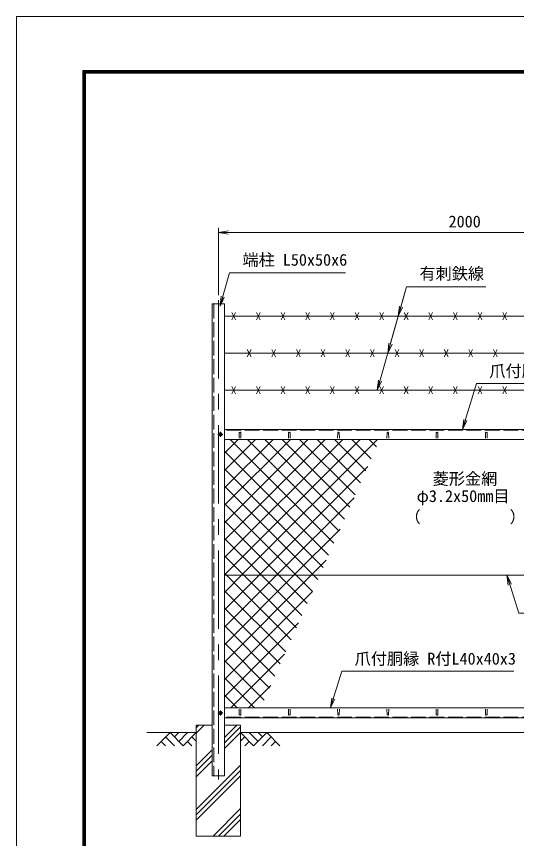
# Model space of a CAD drawing. Units: millimetres, scale not verified. Extents: x -4200 to 4200, y -2970 to 2970.
# Drawn here: x -4200 to -2169, y -366 to 2970 of the extents above; entities that cross this region are included whole.
import ezdxf
from ezdxf.enums import TextEntityAlignment as Align

# ---------------------------------------------------------------- set-up
doc = ezdxf.new("R2010")
doc.units = ezdxf.units.MM
doc.header["$LTSCALE"] = 10
doc.linetypes.add('DASHED', pattern=[7.5, 6, -1.5])
doc.linetypes.add('USER1', pattern=[50.8, 31.75, -6.35, 6.35, -6.35])
for name, color, linetype, lineweight in [('0-0_D-STR1', 1, 'Continuous', 18), ('0-1_D-BMK', 2, 'USER1', 13), ('0-2_D-STR-DIM', 7, 'Continuous', 13), ('0-3_D-BGD', 7, 'Continuous', 18), ('0-4_D-STR4', 7, 'Continuous', 18), ('0-5_D-DCR-HCH', 7, 'Continuous', 13), ('0-6_D-STR3', 3, 'Continuous', 13), ('0-7_D-STR-TXT', 7, 'Continuous', 13), ('0-8_0', 7, 'Continuous', 18), ('0-A_D-STR2', 7, 'Continuous', 13), ('0-B_D-TTL', 7, 'Continuous', 18)]:
    doc.layers.add(name, color=color, linetype=linetype, lineweight=lineweight)
doc.styles.add('ＭＳ ゴシック', font='')
doc.styles.get('ＭＳ ゴシック').set_extended_font_data('MS Gothic')

# ---------------------------------------------------------------- blocks, each defined once
blk = doc.blocks.new('_Open')
at = {"layer": '0-8_0'}
blk.add_line((-10, 1.667), (0, 0), dxfattribs=at)
blk.add_lwpolyline([(-10, -1.667), (0, 0), (-10, 0)], dxfattribs=at)

msp = doc.modelspace()

# ---------------------------------------------------------------- linework, layer by layer
at = {"layer": '0-0_D-STR1'}
for p, q in [((-3404.97, 1803.92), (-3404.97, -111.08)), ((-3354.97, 1803.92), (-3404.97, 1803.92)), ((-3354.97, -111.08), (-3354.97, 1803.92)), ((-1412.47, 1293.92), (-3354.97, 1293.92)), ((-3294.97, 1280.79), (-3295.72, 1259.29)), ((-3288.97, 1280.79), (-3288.22, 1259.29)), ((-3094.97, 1280.79), (-3095.72, 1259.29)), ((-3088.97, 1280.79), (-3088.22, 1259.29)), ((-2894.97, 1280.79), (-2895.72, 1259.29)), ((-2888.97, 1280.79), (-2888.22, 1259.29)), ((-2694.97, 1280.79), (-2695.72, 1259.29)), ((-2688.97, 1280.79), (-2688.22, 1259.29)), ((-2494.97, 1280.79), (-2495.72, 1259.29)), ((-2488.97, 1280.79), (-2488.22, 1259.29)), ((-2294.97, 1280.79), (-2295.72, 1259.29)), ((-2288.97, 1280.79), (-2288.22, 1259.29)), ((-3354.97, 1253.92), (-1412.47, 1253.92)), ((-3354.97, 163.92), (-1412.47, 163.92)), ((-3294.97, 137.05), (-3295.72, 158.55)), ((-3288.97, 137.05), (-3288.22, 158.55)), ((-3094.97, 137.05), (-3095.72, 158.55)), ((-3088.97, 137.05), (-3088.22, 158.55)), ((-2894.97, 137.05), (-2895.72, 158.55)), ((-2888.97, 137.05), (-2888.22, 158.55)), ((-2694.97, 137.05), (-2695.72, 158.55)), ((-2688.97, 137.05), (-2688.22, 158.55)), ((-2494.97, 137.05), (-2495.72, 158.55)), ((-2488.97, 137.05), (-2488.22, 158.55)), ((-2294.97, 137.05), (-2295.72, 158.55)), ((-2288.97, 137.05), (-2288.22, 158.55)), ((-1412.47, 123.92), (-3354.97, 123.92)), ((-3404.97, -111.08), (-3354.97, -111.08))]:
    msp.add_line(p, q, dxfattribs=at)
at = {"layer": '0-0_D-STR1', "linetype": 'DASHED'}
for p, q in [((-3398.97, 1803.92), (-3398.97, -111.08)), ((-1412.47, 1290.92), (-3354.97, 1290.92)), ((-1412.47, 126.92), (-3354.97, 126.92))]:
    msp.add_line(p, q, dxfattribs=at)
at = {"layer": '0-0_D-STR1'}
for centre, start, end in [((-3291.97, 1279.54), 22.61986, 157.38014), ((-3091.97, 1279.54), 22.61986, 157.38014), ((-2891.97, 1279.54), 22.61986, 157.38014), ((-2691.97, 1279.54), 22.61986, 157.38014), ((-2491.97, 1279.54), 22.61986, 157.38014), ((-2291.97, 1279.54), 22.61986, 157.38014), ((-3291.97, 138.3), 202.61986, 337.38014), ((-3091.97, 138.3), 202.61986, 337.38014), ((-2891.97, 138.3), 202.61986, 337.38014), ((-2691.97, 138.3), 202.61986, 337.38014), ((-2491.97, 138.3), 202.61986, 337.38014), ((-2291.97, 138.3), 202.61986, 337.38014)]:
    msp.add_arc(centre, 3.25, start, end, dxfattribs=at)
at = {"layer": '0-1_D-BMK'}
for p, q in [((-3379.97, 1818.92), (-3379.97, -126.08)), ((-3361.97, 1273.92), (-3381.97, 1273.92)), ((-3371.97, 1283.92), (-3371.97, 1263.92)), ((-3361.97, 143.92), (-3381.97, 143.92)), ((-3371.97, 153.92), (-3371.97, 133.92))]:
    msp.add_line(p, q, dxfattribs=at)
at = {"layer": '0-2_D-STR-DIM'}
for p, q in [((-3379.97, 1838.92), (-3379.97, 2112.7)), ((-3379.97, 2092.7), (-1379.97, 2092.7))]:
    msp.add_line(p, q, dxfattribs=at)
at = {"layer": '0-3_D-BGD'}
for p, q in [((-3469.97, 63.92), (-3669.97, 63.92)), ((-1469.97, 63.92), (-3289.97, 63.92))]:
    msp.add_line(p, q, dxfattribs=at)
at = {"layer": '0-4_D-STR4'}
for p, q in [((-3469.97, 93.92), (-3469.97, -356.08)), ((-3404.97, 93.92), (-3469.97, 93.92)), ((-3289.97, 93.92), (-3354.97, 93.92)), ((-3289.97, 93.92), (-3289.97, -356.08)), ((-3289.97, -356.08), (-3469.97, -356.08))]:
    msp.add_line(p, q, dxfattribs=at)
at = {"layer": '0-5_D-DCR-HCH'}
for p, q in [((-3469.97, 61.68), (-3437.73, 93.92)), ((-3469.97, 83.77), (-3459.83, 93.92)), ((-3354.97, 44.09), (-3305.15, 93.92)), ((-3354.97, 22), (-3289.97, 87)), ((-3576.4, 63.92), (-3629.61, 10.71)), ((-3594.14, 46.18), (-3558.5, 10.71)), ((-3576.4, 63.92), (-3523.19, 10.71)), ((-3558.66, 46.18), (-3540.92, 63.92)), ((-3540.92, 28.44), (-3505.45, 63.92)), ((-3523.19, 10.71), (-3469.97, 63.92)), ((-3487.71, 46.18), (-3469.97, 28.52)), ((-3354.97, -0.1), (-3289.97, 64.9)), ((-3236.76, 10.71), (-3289.97, 63.92)), ((-3272.24, 46.18), (-3289.97, 28.52)), ((-3219.03, 28.44), (-3254.5, 63.92)), ((-3183.55, 63.92), (-3236.76, 10.71)), ((-3201.2, 46.09), (-3219.03, 63.92)), ((-3165.81, 46.18), (-3201.45, 10.71)), ((-3183.55, 63.92), (-3130.34, 10.71)), ((-3611.87, 28.44), (-3594.05, 10.71)), ((-3505.45, 28.44), (-3487.63, 10.71)), ((-3254.5, 28.44), (-3272.32, 10.71)), ((-3148.08, 28.44), (-3165.89, 10.71)), ((-3469.97, -70.91), (-3404.97, -5.91)), ((-3469.97, -93), (-3404.97, -28)), ((-3469.97, -115.1), (-3404.97, -50.1)), ((-3469.97, -247.68), (-3289.97, -67.68)), ((-3469.97, -269.78), (-3289.97, -89.78)), ((-3469.97, -291.88), (-3289.97, -111.88)), ((-3401.6, -356.08), (-3289.97, -244.46)), ((-3379.5, -356.08), (-3289.97, -266.56)), ((-3357.4, -356.08), (-3289.97, -288.65))]:
    msp.add_line(p, q, dxfattribs=at)
at = {"layer": '0-6_D-STR3'}
for p, q in [((-3324.97, 1768.92), (-3309.97, 1738.92)), ((-3324.97, 1738.92), (-3309.97, 1768.92)), ((-3224.97, 1768.92), (-3209.97, 1738.92)), ((-3224.97, 1738.92), (-3209.97, 1768.92)), ((-3124.97, 1768.92), (-3109.97, 1738.92)), ((-3124.97, 1738.92), (-3109.97, 1768.92)), ((-3024.97, 1768.92), (-3009.97, 1738.92)), ((-3024.97, 1738.92), (-3009.97, 1768.92)), ((-2924.97, 1768.92), (-2909.97, 1738.92)), ((-2924.97, 1738.92), (-2909.97, 1768.92)), ((-2824.97, 1768.92), (-2809.97, 1738.92)), ((-2824.97, 1738.92), (-2809.97, 1768.92)), ((-2724.97, 1768.92), (-2709.97, 1738.92)), ((-2724.97, 1738.92), (-2709.97, 1768.92)), ((-2624.97, 1768.92), (-2609.97, 1738.92)), ((-2624.97, 1738.92), (-2609.97, 1768.92)), ((-2524.97, 1768.92), (-2509.97, 1738.92)), ((-2524.97, 1738.92), (-2509.97, 1768.92)), ((-2424.97, 1768.92), (-2409.97, 1738.92)), ((-2424.97, 1738.92), (-2409.97, 1768.92)), ((-2324.97, 1768.92), (-2309.97, 1738.92)), ((-2324.97, 1738.92), (-2309.97, 1768.92)), ((-2224.97, 1768.92), (-2209.97, 1738.92)), ((-2224.97, 1738.92), (-2209.97, 1768.92)), ((-3354.97, 1753.92), (-1412.47, 1753.92)), ((-3354.97, 1603.92), (-1412.47, 1603.92)), ((-3262.47, 1588.92), (-3247.47, 1618.92)), ((-3262.47, 1618.92), (-3247.47, 1588.92)), ((-3162.47, 1588.92), (-3147.47, 1618.92)), ((-3162.47, 1618.92), (-3147.47, 1588.92)), ((-3062.47, 1588.92), (-3047.47, 1618.92)), ((-3062.47, 1618.92), (-3047.47, 1588.92)), ((-2962.47, 1588.92), (-2947.47, 1618.92)), ((-2962.47, 1618.92), (-2947.47, 1588.92)), ((-2862.47, 1588.92), (-2847.47, 1618.92)), ((-2862.47, 1618.92), (-2847.47, 1588.92)), ((-2762.47, 1588.92), (-2747.47, 1618.92)), ((-2762.47, 1618.92), (-2747.47, 1588.92)), ((-2662.47, 1588.92), (-2647.47, 1618.92)), ((-2662.47, 1618.92), (-2647.47, 1588.92)), ((-2562.47, 1588.92), (-2547.47, 1618.92)), ((-2562.47, 1618.92), (-2547.47, 1588.92)), ((-2462.47, 1588.92), (-2447.47, 1618.92)), ((-2462.47, 1618.92), (-2447.47, 1588.92)), ((-2362.47, 1588.92), (-2347.47, 1618.92)), ((-2362.47, 1618.92), (-2347.47, 1588.92)), ((-2262.47, 1588.92), (-2247.47, 1618.92)), ((-2262.47, 1618.92), (-2247.47, 1588.92)), ((-3324.97, 1468.92), (-3309.97, 1438.92)), ((-3324.97, 1438.92), (-3309.97, 1468.92)), ((-3224.97, 1468.92), (-3209.97, 1438.92)), ((-3224.97, 1438.92), (-3209.97, 1468.92)), ((-3124.97, 1468.92), (-3109.97, 1438.92)), ((-3124.97, 1438.92), (-3109.97, 1468.92)), ((-3024.97, 1468.92), (-3009.97, 1438.92)), ((-3024.97, 1438.92), (-3009.97, 1468.92)), ((-2924.97, 1468.92), (-2909.97, 1438.92)), ((-2924.97, 1438.92), (-2909.97, 1468.92)), ((-2824.97, 1468.92), (-2809.97, 1438.92)), ((-2824.97, 1438.92), (-2809.97, 1468.92)), ((-2724.97, 1468.92), (-2709.97, 1438.92)), ((-2724.97, 1438.92), (-2709.97, 1468.92)), ((-2624.97, 1468.92), (-2609.97, 1438.92)), ((-2624.97, 1438.92), (-2609.97, 1468.92)), ((-2524.97, 1468.92), (-2509.97, 1438.92)), ((-2524.97, 1438.92), (-2509.97, 1468.92)), ((-2424.97, 1468.92), (-2409.97, 1438.92)), ((-2424.97, 1438.92), (-2409.97, 1468.92)), ((-2324.97, 1468.92), (-2309.97, 1438.92)), ((-2324.97, 1438.92), (-2309.97, 1468.92)), ((-2224.97, 1468.92), (-2209.97, 1438.92)), ((-2224.97, 1438.92), (-2209.97, 1468.92)), ((-3354.97, 1453.92), (-1412.47, 1453.92)), ((-1412.47, 702.17), (-3354.97, 702.17))]:
    msp.add_line(p, q, dxfattribs=at)
for points in [[(-3365.47, 1277.67), (-3371.97, 1281.42), (-3378.47, 1277.67), (-3378.47, 1270.16), (-3371.97, 1266.41), (-3365.47, 1270.16)], [(-3365.47, 147.67), (-3371.97, 151.42), (-3378.47, 147.67), (-3378.47, 140.16), (-3371.97, 136.41), (-3365.47, 140.16)]]:
    msp.add_lwpolyline(points, close=True, dxfattribs=at)
for centre in [(-3371.97, 1273.92), (-3371.97, 143.92)]:
    msp.add_circle(centre, 6.25, dxfattribs=at)
at = {"layer": '0-7_D-STR-TXT'}
for q in [(-2691.65, 1605.84), (-2649.1, 1755.84)]:
    msp.add_line((-2615.79, 1873.28), q, dxfattribs=at)
for points in [[(-2863.62, 1930.21), (-3334.59, 1930.21), (-3372.68, 1795.94)], [(-2293.89, 1873.28), (-2615.79, 1873.28), (-2734.19, 1455.84)], [(-1633.52, 1480.2), (-2331.4, 1480.2), (-2388.31, 1295.83)], [(-1848.52, 548.54), (-2159.85, 548.54), (-2207.94, 700.26)], [(-2180.85, 312.79), (-2878.73, 312.79), (-2924.09, 165.83)]]:
    msp.add_lwpolyline(points, dxfattribs=at)
at = {"layer": '0-A_D-STR2'}
for p, q in [((-3354.97, 1198.43), (-3299.48, 1253.92)), ((-3354.97, 1127.72), (-3228.77, 1253.92)), ((-3354.97, 1057.01), (-3158.06, 1253.92)), ((-3354.97, 986.3), (-3087.35, 1253.92)), ((-3354.97, 915.58), (-3016.64, 1253.92)), ((-3354.97, 844.87), (-2945.93, 1253.92)), ((-3354.97, 774.16), (-2875.22, 1253.92)), ((-3354.97, 703.45), (-2804.51, 1253.92)), ((-2911.15, 832.32), (-3332.75, 1253.92)), ((-2889.42, 881.3), (-3262.04, 1253.92)), ((-2867.69, 930.28), (-3191.33, 1253.92)), ((-2845.96, 979.26), (-3120.62, 1253.92)), ((-2824.23, 1028.25), (-3049.91, 1253.92)), ((-2802.51, 1077.23), (-2979.19, 1253.92)), ((-2780.78, 1126.21), (-2908.48, 1253.92)), ((-2759.05, 1175.19), (-2837.77, 1253.92)), ((-2737.32, 1224.18), (-2767.06, 1253.92)), ((-2932.88, 783.33), (-3354.97, 1205.43)), ((-2954.6, 734.35), (-3354.97, 1134.72)), ((-3214.84, 702.17), (-2772.79, 1144.21)), ((-2993.13, 702.17), (-3354.97, 1064.01)), ((-3144.13, 702.17), (-2829.17, 1017.13)), ((-3063.84, 702.17), (-3354.97, 993.3)), ((-3134.55, 702.17), (-3354.97, 922.59)), ((-3073.42, 702.17), (-2885.54, 890.05)), ((-3205.26, 702.17), (-3354.97, 851.88)), ((-3275.97, 702.17), (-3354.97, 781.17)), ((-3002.71, 702.17), (-2941.91, 762.96)), ((-3346.68, 702.17), (-3354.97, 710.46)), ((-3354.97, 562.03), (-3214.84, 702.17)), ((-3354.97, 491.32), (-3144.13, 702.17)), ((-3354.97, 420.61), (-3073.42, 702.17)), ((-3354.97, 349.9), (-3002.71, 702.17)), ((-3084.97, 440.46), (-3346.68, 702.17)), ((-3063.24, 489.44), (-3275.97, 702.17)), ((-3041.52, 538.42), (-3205.26, 702.17)), ((-3019.79, 587.4), (-3134.55, 702.17)), ((-2998.06, 636.39), (-3063.84, 702.17)), ((-2976.33, 685.37), (-2993.13, 702.17)), ((-3106.7, 391.47), (-3354.97, 639.75)), ((-3354.97, 279.19), (-2998.28, 635.88)), ((-3128.43, 342.49), (-3354.97, 569.04)), ((-3354.97, 208.48), (-3054.66, 508.79)), ((-3150.16, 293.51), (-3354.97, 498.33)), ((-3171.88, 244.53), (-3354.97, 427.62)), ((-3328.82, 163.92), (-3111.03, 381.71)), ((-3193.61, 195.54), (-3354.97, 356.9)), ((-3232.7, 163.92), (-3354.97, 286.19)), ((-3258.11, 163.92), (-3167.4, 254.63)), ((-3303.41, 163.92), (-3354.97, 215.48))]:
    msp.add_line(p, q, dxfattribs=at)
msp.add_lwpolyline([(-3354.97, 632.74), (-3285.55, 702.17), (-2733.8, 1253.92)], dxfattribs=at)
at = {"layer": '0-B_D-TTL', "color": 2}
msp.add_lwpolyline([(-4200, 2970), (4200, 2970), (4200, -2970), (-4200, -2970)], close=True, dxfattribs=at)
at = {"layer": '0-B_D-TTL'}
for points in [[(-3930, 2750), (3930, 2750), (3930, -2750), (-3930, -2750)], [(-3927.5, 2747.5), (3927.5, 2747.5), (3927.5, -2747.5), (-3927.5, -2747.5)], [(-3925, 2745), (3925, 2745), (3925, -2745), (-3925, -2745)], [(-3922.5, 2742.5), (3922.5, 2742.5), (3922.5, -2742.5), (-3922.5, -2742.5)], [(-3920, 2740), (3920, 2740), (3920, -2740), (-3920, -2740)]]:
    msp.add_lwpolyline(points, close=True, dxfattribs=at)

# ---------------------------------------------------------------- block references
at = {"layer": '0-2_D-STR-DIM', "xscale": 4, "yscale": 4, "rotation": 180}
msp.add_blockref('_Open', (-3379.97, 2092.7), dxfattribs=at)
at = {"layer": '0-7_D-STR-TXT', "xscale": 4, "yscale": 4}
for p, rotation in [((-3373.23, 1794.01), 254.16392), ((-2649.64, 1753.92), 254.16392), ((-2692.19, 1603.92), 254.16392), ((-2734.74, 1453.92), 254.16392), ((-2388.9, 1293.92), 252.84683), ((-2208.54, 702.17), 107.58773), ((-2924.68, 163.92), 252.84683)]:
    msp.add_blockref('_Open', p, dxfattribs=dict(at, rotation=rotation))

# ---------------------------------------------------------------- texts
at = {"layer": '0-2_D-STR-DIM', "style": 'ＭＳ ゴシック'}
msp.add_text('2000', height=48.09, dxfattribs=at).set_placement((-2445.24, 2099.45), align=Align.BOTTOM_LEFT)
at = {"layer": '0-7_D-STR-TXT', "style": 'ＭＳ ゴシック'}
for s, p in [('端柱 L50x50x6', (-3282.4, 1944.06)), ('有刺鉄線', (-2563.34, 1888.15)), ('爪付胴縁 R付L40x40x3', (-2279.46, 1492.79)), ('菱形金網', (-2509.92, 1055.63)), ('φ3.2x50mm目', (-2574.9, 985.19)), ('（\u3000\u3000   \u3000\u3000）', (-2623.63, 900.72)), ('爪付胴縁 R付L40x40x3', (-2826.79, 325.37))]:
    msp.add_text(s, height=48.09, dxfattribs=at).set_placement(p, align=Align.BOTTOM_LEFT)

doc.saveas('drawing.dxf')
